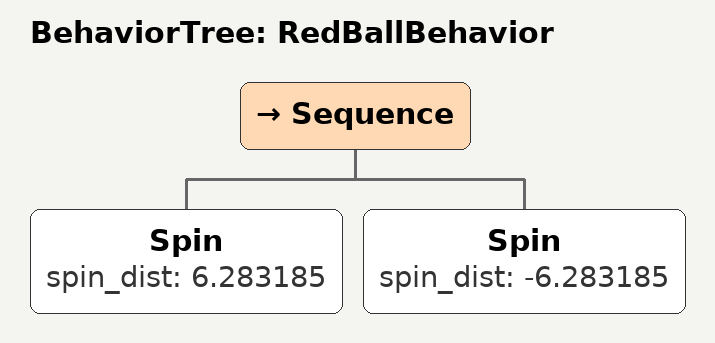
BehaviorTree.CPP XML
<?xml version="1.0"?>
<root BTCPP_format="4" main_tree_to_execute="RedBallBehavior">
    <BehaviorTree ID="RedBallBehavior">
        <Sequence>
            <Spin spin_dist="6.283185"/>
            <Spin spin_dist="-6.283185"/>
        </Sequence>
    </BehaviorTree>
</root>
